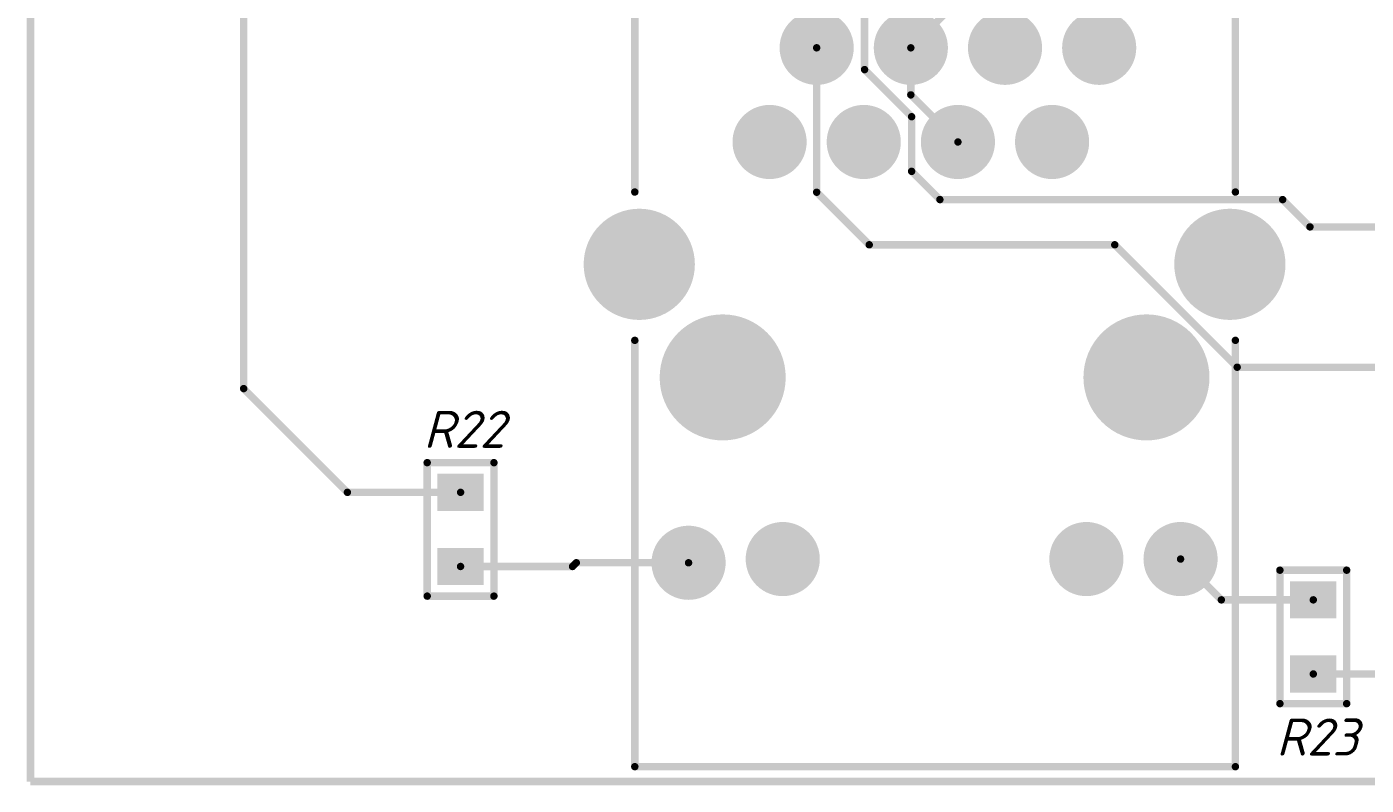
# Model space of a CAD drawing. Header units: millimetres. Extents: x 72 to 295, y 82 to 163.
# Drawn here: x 72.4 to 108.53, y 82.4 to 102.86 of the extents above; entities that cross this region are included whole.
import ezdxf

# ---------------------------------------------------------------- set-up
doc = ezdxf.new("R2010")
doc.units = ezdxf.units.MM
for name, color, linetype in [('BottomLayer', 5, 'Continuous'), ('PadHoleLayer', 156, 'Continuous'), ('TopLayer', 1, 'Continuous'), ('TopOverlay', 2, 'Continuous')]:
    doc.layers.add(name, color=color, linetype=linetype)
doc.styles.get("Standard").update_dxf_attribs({"font": 'isocpeui.ttf'})

# ---------------------------------------------------------------- blocks, each defined once
blk = doc.blocks.new('CON__HR911105A_4')
at = {"layer": 'BottomLayer'}
for points, const_width in [([(-1.42, 4.9, 1), (-0.42, 4.9, 1)], 1), ([(1.12, 4.9, 1), (2.12, 4.9, 1)], 1), ([(9.31, 4.9, 1), (10.31, 4.9, 1)], 1), ([(11.85, 5, 1), (12.85, 5, 1)], 1), ([(-3, -3.05, 1), (-1.5, -3.05, 1)], 1.5), ([(12.93, -3.05, 1), (14.43, -3.05, 1)], 1.5), ([(2.045, -6.35, 1), (3.045, -6.35, 1)], 1), ([(4.585, -6.35, 1), (5.585, -6.35, 1)], 1), ([(7.125, -6.35, 1), (8.125, -6.35, 1)], 1), ([(9.665, -6.35, 1), (10.665, -6.35, 1)], 1), ([(0.775, -8.89, 1), (1.775, -8.89, 1)], 1), ([(3.315, -8.89, 1), (4.315, -8.89, 1)], 1), ([(5.855, -8.89, 1), (6.855, -8.89, 1)], 1), ([(8.395, -8.89, 1), (9.395, -8.89, 1)], 1)]:
    blk.add_lwpolyline(points, format="xyb", close=True, dxfattribs=dict(at, const_width=const_width))
at = {"layer": 'PadHoleLayer'}
for points, const_width in [([(12.1, 5, 1), (12.6, 5, 1)], 0.5), ([(-1.17, 4.9, 1), (-0.67, 4.9, 1)], 0.5), ([(1.37, 4.9, 1), (1.87, 4.9, 1)], 0.5), ([(9.56, 4.9, 1), (10.06, 4.9, 1)], 0.5), ([(-0.85, 0, 1), (0.85, 0, 1)], 1.7), ([(10.58, 0, 1), (12.28, 0, 1)], 1.7), ([(-2.7, -3.05, 1), (-1.8, -3.05, 1)], 0.9), ([(13.23, -3.05, 1), (14.13, -3.05, 1)], 0.9), ([(2.295, -6.35, 1), (2.795, -6.35, 1)], 0.5), ([(4.835, -6.35, 1), (5.335, -6.35, 1)], 0.5), ([(7.375, -6.35, 1), (7.875, -6.35, 1)], 0.5), ([(9.915, -6.35, 1), (10.415, -6.35, 1)], 0.5), ([(1.025, -8.89, 1), (1.525, -8.89, 1)], 0.5), ([(3.565, -8.89, 1), (4.065, -8.89, 1)], 0.5), ([(6.105, -8.89, 1), (6.605, -8.89, 1)], 0.5), ([(8.645, -8.89, 1), (9.145, -8.89, 1)], 0.5)]:
    blk.add_lwpolyline(points, format="xyb", close=True, dxfattribs=dict(at, const_width=const_width))
at = {"layer": 'TopLayer'}
for points, const_width in [([(-1.42, 4.9, 1), (-0.42, 4.9, 1)], 1), ([(1.12, 4.9, 1), (2.12, 4.9, 1)], 1), ([(9.31, 4.9, 1), (10.31, 4.9, 1)], 1), ([(11.85, 5, 1), (12.85, 5, 1)], 1), ([(-3, -3.05, 1), (-1.5, -3.05, 1)], 1.5), ([(12.93, -3.05, 1), (14.43, -3.05, 1)], 1.5), ([(2.045, -6.35, 1), (3.045, -6.35, 1)], 1), ([(4.585, -6.35, 1), (5.585, -6.35, 1)], 1), ([(7.125, -6.35, 1), (8.125, -6.35, 1)], 1), ([(9.665, -6.35, 1), (10.665, -6.35, 1)], 1), ([(0.775, -8.89, 1), (1.775, -8.89, 1)], 1), ([(3.315, -8.89, 1), (4.315, -8.89, 1)], 1), ([(5.855, -8.89, 1), (6.855, -8.89, 1)], 1), ([(8.395, -8.89, 1), (9.395, -8.89, 1)], 1)]:
    blk.add_lwpolyline(points, format="xyb", close=True, dxfattribs=dict(at, const_width=const_width))
at = {"layer": 'TopOverlay', "const_width": 0.2}
for points in [[(13.8, 10.5), (-2.4, 10.5)], [(-2.4, 10.5), (-2.4, -1)], [(13.8, 10.5), (13.8, -1)], [(-2.4, -5), (-2.4, -10.65)], [(13.8, -5), (13.8, -10.65)], [(13.8, -10.65), (-2.4, -10.65)]]:
    blk.add_lwpolyline(points, dxfattribs=at)
at = {"layer": 'TopOverlay', "const_width": 0.1}
for points in [[(-2.45, 10.5, 1), (-2.35, 10.5, 1)], [(-2.45, 10.5, 1), (-2.35, 10.5, 1)], [(13.75, 10.5, 1), (13.85, 10.5, 1)], [(13.75, 10.5, 1), (13.85, 10.5, 1)], [(-2.45, -1, 1), (-2.35, -1, 1)], [(13.75, -1, 1), (13.85, -1, 1)], [(-2.45, -5, 1), (-2.35, -5, 1)], [(13.75, -5, 1), (13.85, -5, 1)], [(-2.45, -10.65, 1), (-2.35, -10.65, 1)], [(-2.45, -10.65, 1), (-2.35, -10.65, 1)], [(13.75, -10.65, 1), (13.85, -10.65, 1)], [(13.75, -10.65, 1), (13.85, -10.65, 1)]]:
    blk.add_lwpolyline(points, format="xyb", close=True, dxfattribs=at)
blk = doc.blocks.new('CH0805R_22')
at = {"layer": 'TopLayer'}
for points in [[(-0.5, -0.625), (-0.5, 0.625), (-1.5, -0.625), (-1.5, 0.625)], [(1.5, -0.625), (1.5, 0.625), (0.5, -0.625), (0.5, 0.625)]]:
    blk.add_solid(points, dxfattribs=at)
at = {"layer": 'TopOverlay', "const_width": 0.2}
for points in [[(-1.8, -0.9), (-1.8, 0.9)], [(1.8, 0.9), (-1.8, 0.9)], [(1.8, -0.9), (1.8, 0.9)], [(1.8, -0.9), (-1.8, -0.9)]]:
    blk.add_lwpolyline(points, dxfattribs=at)
at = {"layer": 'TopOverlay', "const_width": 0.1}
for points in [[(-1.85, 0.9, 1), (-1.75, 0.9, 1)], [(-1.85, 0.9, 1), (-1.75, 0.9, 1)], [(1.75, 0.9, 1), (1.85, 0.9, 1)], [(1.75, 0.9, 1), (1.85, 0.9, 1)], [(-1.85, -0.9, 1), (-1.75, -0.9, 1)], [(-1.85, -0.9, 1), (-1.75, -0.9, 1)], [(1.75, -0.9, 1), (1.85, -0.9, 1)], [(1.75, -0.9, 1), (1.85, -0.9, 1)]]:
    blk.add_lwpolyline(points, format="xyb", close=True, dxfattribs=at)
blk = doc.blocks.new('CH0805R_23')
at = {"layer": 'TopLayer'}
for points in [[(-0.5, -0.625), (-0.5, 0.625), (-1.5, -0.625), (-1.5, 0.625)], [(1.5, -0.625), (1.5, 0.625), (0.5, -0.625), (0.5, 0.625)]]:
    blk.add_solid(points, dxfattribs=at)
at = {"layer": 'TopOverlay', "const_width": 0.2}
for points in [[(-1.8, 0.9), (-1.8, -0.9)], [(-1.8, 0.9), (1.8, 0.9)], [(1.8, 0.9), (1.8, -0.9)], [(-1.8, -0.9), (1.8, -0.9)]]:
    blk.add_lwpolyline(points, dxfattribs=at)
at = {"layer": 'TopOverlay', "const_width": 0.1}
for points in [[(-1.85, 0.9, 1), (-1.75, 0.9, 1)], [(-1.85, 0.9, 1), (-1.75, 0.9, 1)], [(1.75, 0.9, 1), (1.85, 0.9, 1)], [(1.75, 0.9, 1), (1.85, 0.9, 1)], [(-1.85, -0.9, 1), (-1.75, -0.9, 1)], [(-1.85, -0.9, 1), (-1.75, -0.9, 1)], [(1.75, -0.9, 1), (1.85, -0.9, 1)], [(1.75, -0.9, 1), (1.85, -0.9, 1)]]:
    blk.add_lwpolyline(points, format="xyb", close=True, dxfattribs=at)

msp = doc.modelspace()

# ---------------------------------------------------------------- linework, layer by layer
at = {"color": 7, "const_width": 0.2}
for points in [[(72.5, 82.5), (72.5, 162.5)], [(78.25, 93.098), (78.25, 104.14)], [(94.996, 101.702), (94.996, 103.683)], [(96.245, 102.29), (97.6, 103.645)], [(93.705, 98.395), (93.705, 102.29)], [(96.245, 101.02), (96.245, 102.29)], [(94.996, 101.702), (96.266, 100.432)], [(96.245, 101.02), (97.515, 99.75)], [(96.266, 98.958), (96.266, 100.432)], [(96.266, 98.958), (97.028, 98.196)], [(93.705, 98.395), (95.123, 96.977)], [(97.028, 98.196), (106.274, 98.196)], [(106.274, 98.196), (107.01, 97.46)], [(107.01, 97.46), (116.459, 97.46)], [(95.123, 96.977), (101.745, 96.977)], [(101.745, 96.977), (105.047, 93.675)], [(105.047, 93.675), (110.598, 93.675)], [(78.25, 93.098), (81.048, 90.3)], [(81.048, 90.3), (84.1, 90.3)], [(103.52, 88.5), (104.62, 87.4)], [(84.1, 88.3), (87.122, 88.3)], [(87.122, 88.3), (87.222, 88.4)], [(87.222, 88.4), (90.25, 88.4)], [(104.62, 87.4), (107.1, 87.4)], [(107.1, 85.4), (111.384, 85.4)], [(72.5, 82.5), (172.5, 82.5)]]:
    msp.add_lwpolyline(points, dxfattribs=at)
at = {"color": 7, "const_width": 0.1}
for points in [[(93.655, 102.29, 1), (93.755, 102.29, 1)], [(96.195, 102.29, 1), (96.295, 102.29, 1)], [(96.195, 102.29, 1), (96.295, 102.29, 1)], [(94.946, 101.702, 1), (95.046, 101.702, 1)], [(94.946, 101.702, 1), (95.046, 101.702, 1)], [(96.195, 101.02, 1), (96.295, 101.02, 1)], [(96.195, 101.02, 1), (96.295, 101.02, 1)], [(96.216, 100.432, 1), (96.316, 100.432, 1)], [(96.216, 100.432, 1), (96.316, 100.432, 1)], [(97.465, 99.75, 1), (97.565, 99.75, 1)], [(96.216, 98.958, 1), (96.316, 98.958, 1)], [(96.216, 98.958, 1), (96.316, 98.958, 1)], [(93.655, 98.395, 1), (93.755, 98.395, 1)], [(93.655, 98.395, 1), (93.755, 98.395, 1)], [(96.978, 98.196, 1), (97.078, 98.196, 1)], [(96.978, 98.196, 1), (97.078, 98.196, 1)], [(106.224, 98.196, 1), (106.324, 98.196, 1)], [(106.224, 98.196, 1), (106.324, 98.196, 1)], [(106.96, 97.46, 1), (107.06, 97.46, 1)], [(106.96, 97.46, 1), (107.06, 97.46, 1)], [(95.073, 96.977, 1), (95.173, 96.977, 1)], [(95.073, 96.977, 1), (95.173, 96.977, 1)], [(101.695, 96.977, 1), (101.795, 96.977, 1)], [(101.695, 96.977, 1), (101.795, 96.977, 1)], [(104.997, 93.675, 1), (105.097, 93.675, 1)], [(104.997, 93.675, 1), (105.097, 93.675, 1)], [(78.2, 93.098, 1), (78.3, 93.098, 1)], [(78.2, 93.098, 1), (78.3, 93.098, 1)], [(80.998, 90.3, 1), (81.098, 90.3, 1)], [(80.998, 90.3, 1), (81.098, 90.3, 1)], [(84.05, 90.3, 1), (84.15, 90.3, 1)], [(103.47, 88.5, 1), (103.57, 88.5, 1)], [(84.05, 88.3, 1), (84.15, 88.3, 1)], [(87.072, 88.3, 1), (87.172, 88.3, 1)], [(87.072, 88.3, 1), (87.172, 88.3, 1)], [(87.172, 88.4, 1), (87.272, 88.4, 1)], [(87.172, 88.4, 1), (87.272, 88.4, 1)], [(90.2, 88.4, 1), (90.3, 88.4, 1)], [(104.57, 87.4, 1), (104.67, 87.4, 1)], [(104.57, 87.4, 1), (104.67, 87.4, 1)], [(107.05, 87.4, 1), (107.15, 87.4, 1)], [(107.05, 85.4, 1), (107.15, 85.4, 1)]]:
    msp.add_lwpolyline(points, format="xyb", close=True, dxfattribs=at)

# ---------------------------------------------------------------- block references
at = {"color": 7}
for name, p, rotation in [('CON__HR911105A_4', (102.6, 93.4), 180), ('CH0805R_23', (84.1, 89.3), 90), ('CH0805R_22', (107.1, 86.4), 270)]:
    msp.add_blockref(name, p, dxfattribs=dict(at, rotation=rotation))

# ---------------------------------------------------------------- texts
for s, p in [('R22', (83.1, 91.5)), ('R23', (106.1, 83.2))]:
    msp.add_text(s, height=1, dxfattribs=at).set_placement(p)

doc.saveas('drawing.dxf')
